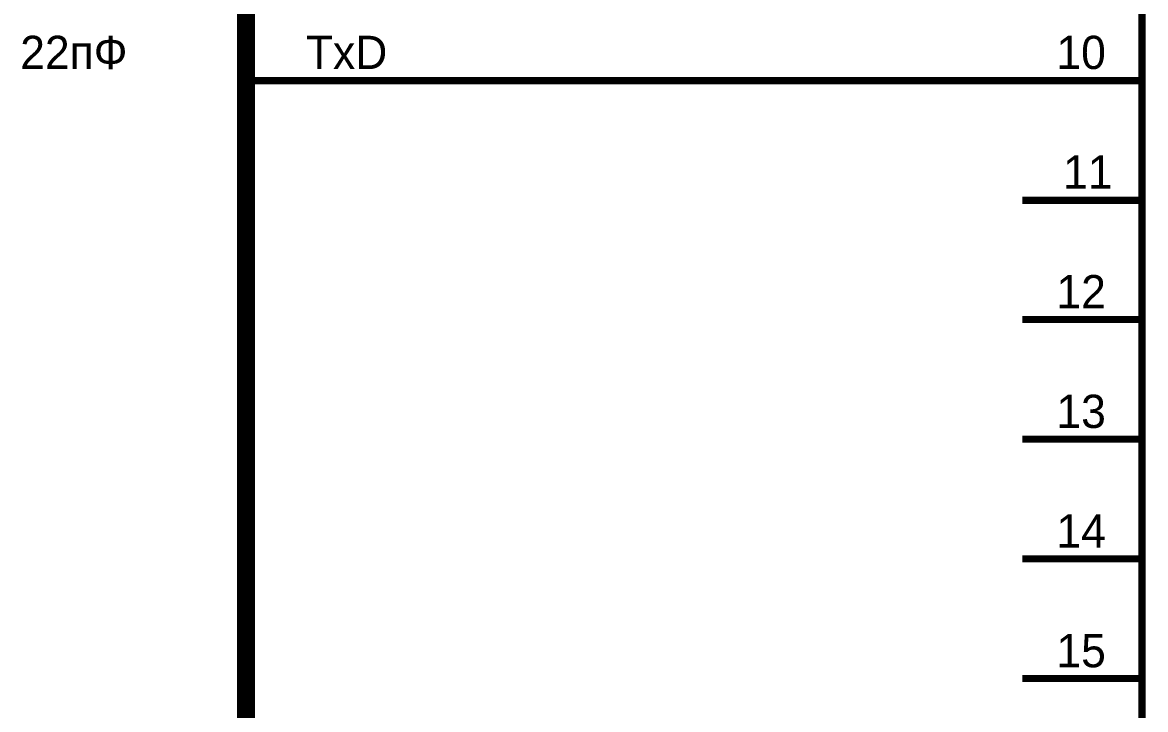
# Model space of a CAD drawing. Extents: x 0 to 594, y 0 to 420.
# Drawn here: x 225.69 to 272.67, y 271.19 to 299.92 of the extents above; entities that cross this region are included whole.
import ezdxf

# ---------------------------------------------------------------- set-up
doc = ezdxf.new("R2010")
doc.units = 0
doc.layers.add('SHEET', color=255, linetype='CONTINUOUS')

msp = doc.modelspace()

# ---------------------------------------------------------------- linework, layer by layer
at = {"layer": 'SHEET'}
for points, const_width in [([(272.516, 257.497), (272.516, 382.493)], 0.3), ([(235.044, 302.492), (235.044, 202.495)], 0.749), ([(267.515, 297.488), (235.044, 297.488), (235.044, 297.488)], 0.3), ([(272.516, 297.488), (267.515, 297.488)], 0.3), ([(272.516, 292.485), (267.515, 292.485)], 0.3), ([(272.516, 287.499), (267.515, 287.499)], 0.3), ([(272.516, 282.496), (267.515, 282.496)], 0.3), ([(272.516, 277.493), (267.515, 277.493)], 0.3), ([(272.516, 272.489), (267.515, 272.489)], 0.3)]:
    msp.add_lwpolyline(points, dxfattribs=dict(at, const_width=const_width))

# ---------------------------------------------------------------- texts
for s, p in [('22пФ', (225.598, 297.975)), ('TxD', (237.544, 297.975)), ('10', (268.939, 297.975)), ('11', (269.217, 292.972)), ('12', (268.939, 287.968)), ('13', (268.939, 282.965)), ('14', (268.939, 277.962)), ('15', (268.939, 272.958))]:
    msp.add_text(s, height=1.3898, dxfattribs=at).set_placement(p)

doc.saveas('drawing.dxf')
